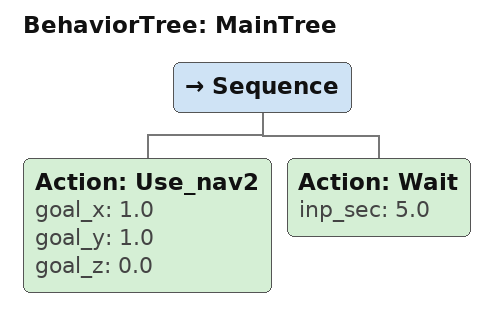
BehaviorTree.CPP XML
<root BTCPP_format="4">
    <BehaviorTree ID="MainTree">
        <Sequence>
            <Action ID="Use_nav2" goal_x="1.0" goal_y="1.0" goal_z="0.0"/>
            <Action ID="Wait" inp_sec="5.0"/>
        </Sequence>
    </BehaviorTree>
</root>
